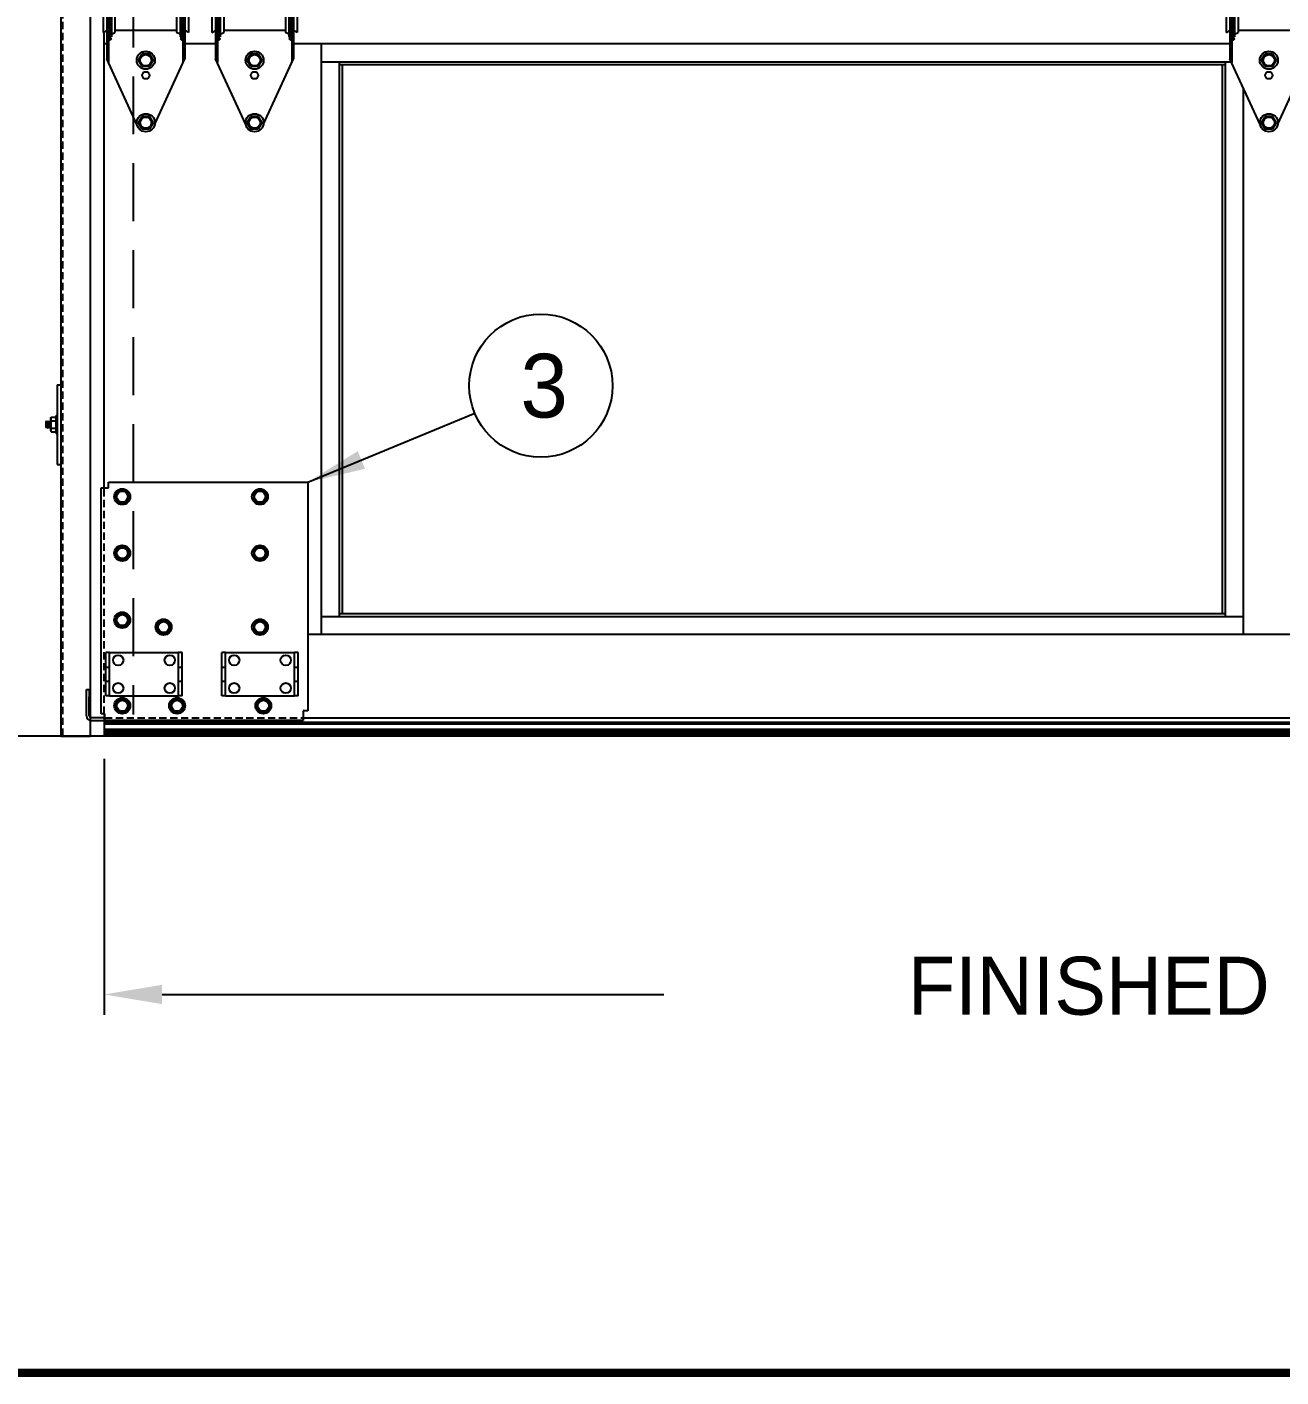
# Model space of a CAD drawing. Extents: x 541 to 3394, y 680 to 943.
# Drawn here: x 3080.07 to 3123.31, y 693.38 to 739.95 of the extents above; entities that cross this region are included whole.
import ezdxf

# ---------------------------------------------------------------- set-up
doc = ezdxf.new("R2010")
doc.units = 0
doc.header["$MEASUREMENT"] = 0
doc.linetypes.add('CENTER2', pattern=[1.125, 0.75, -0.125, 0.125, -0.125])
doc.linetypes.add('HIDDEN', pattern=[0.375, 0.25, -0.125])
doc.layers.get('0').update_dxf_attribs({"linetype": 'CONTINUOUS'})
doc.layers.get('DEFPOINTS').update_dxf_attribs({"linetype": 'CONTINUOUS'})
for name, color, linetype in [('CENTER2', 1, 'CENTER2'), ('LIGHT', 1, 'CONTINUOUS'), ('MEDIUM', 2, 'CONTINUOUS'), ('RED', 1, 'CONTINUOUS'), ('SHAFT', 3, 'CONTINUOUS'), ('XLIGHT', 3, 'CONTINUOUS')]:
    doc.layers.add(name, color=color, linetype=linetype)
doc.dimstyles.get("Standard").update_dxf_attribs({"dimtxt": 2, "dimasz": 2, "dimexe": 0.7, "dimexo": 0.8, "dimgap": 0.7, "dimtad": 0, "dimtih": 1, "dimtoh": 1, "dimdec": 4, "dimzin": 0, "dimtxsty": 'STANDARD', "dimcen": 0.09, "dimazin": 3, "dimtfac": 1, "dimtdec": 4, "dimtofl": 0, "dimtmove": 0, "dimatfit": 3, "dimtolj": 1, "dimtzin": 0})

# ---------------------------------------------------------------- blocks, each defined once
blk = doc.blocks.new('*D2')
at = {"color": 0, "linetype": 'BYBLOCK'}
for p, q in [((3082.728, 714.707), (3082.728, 705.876)), ((3204.728, 714.686), (3204.728, 705.876)), ((3084.728, 706.576), (3102.028, 706.576)), ((3202.728, 706.576), (3185.428, 706.576))]:
    blk.add_line(p, q, dxfattribs=at)
for points in [[(3084.728, 706.91), (3084.728, 706.243), (3082.728, 706.576)], [(3202.728, 706.91), (3202.728, 706.243), (3204.728, 706.576)]]:
    blk.add_solid(points, dxfattribs=at)
at = {"layer": 'DEFPOINTS', "color": 0, "linetype": 'BYBLOCK'}
for p in [(3082.728, 715.507), (3204.728, 715.486), (3082.728, 706.576)]:
    blk.add_point(p, dxfattribs=at)
at = {"color": 0, "linetype": 'BYBLOCK', "insert": (3143.728, 706.576), "char_height": 2, "attachment_point": 5}
blk.add_mtext('\\A1;FINISHED DOOR WIDTH (REFER TO JAMB DETAILS)', dxfattribs=at)
blk = doc.blocks.new('*D3')
at = {"color": 0, "linetype": 'BYBLOCK'}
for p, q in [((3082.928, 835.374), (3066.244, 835.374)), ((3066.944, 833.374), (3066.944, 808.557)), ((3066.944, 717.486), (3066.944, 795.157)), ((3069.091, 715.486), (3066.244, 715.486))]:
    blk.add_line(p, q, dxfattribs=at)
for points in [[(3066.61, 833.374), (3067.277, 833.374), (3066.944, 835.374)], [(3066.61, 717.486), (3067.277, 717.486), (3066.944, 715.486)]]:
    blk.add_solid(points, dxfattribs=at)
at = {"layer": 'DEFPOINTS', "color": 0, "linetype": 'BYBLOCK'}
for p in [(3066.944, 835.374), (3083.728, 835.374), (3069.891, 715.486)]:
    blk.add_point(p, dxfattribs=at)
at = {"color": 0, "linetype": 'BYBLOCK', "insert": (3066.944, 801.857), "char_height": 2, "attachment_point": 5}
blk.add_mtext('\\A1;FINISHED\\POPENING\\PHEIGHT\\PA.F.F.', dxfattribs=at)
blk = doc.blocks.new('A$C66513317')
at = {"layer": 'LIGHT', "color": 1}
for p, q in [((0.008, 1.5), (0, 1.483)), ((0, 1.437), (0.008, 1.5)), ((0, 1.284), (0, 1.483)), ((0.023, 1.466), (0, 1.329)), ((0.023, 1.466), (0.008, 1.5)), ((0.008, 1.284), (0.039, 1.466)), ((0.023, 1.25), (0.055, 1.5)), ((0.039, 1.466), (0.023, 1.466)), ((0.055, 1.5), (0.039, 1.466)), ((0.07, 1.466), (0.039, 1.284)), ((0.07, 1.466), (0.055, 1.5)), ((0.055, 1.284), (0.086, 1.466)), ((0.07, 1.25), (0.102, 1.5)), ((0.086, 1.466), (0.07, 1.466)), ((0.102, 1.5), (0.086, 1.466)), ((0.117, 1.466), (0.086, 1.284)), ((0.117, 1.466), (0.102, 1.5)), ((0.102, 1.284), (0.133, 1.466)), ((0.117, 1.25), (0.148, 1.5)), ((0.133, 1.466), (0.117, 1.466)), ((0.148, 1.5), (0.133, 1.466)), ((0.152, 1.492), (0.148, 1.5)), ((0.152, 1.594), (0.172, 1.627)), ((0.152, 1.156), (0.152, 1.594)), ((0.172, 1.627), (0.34, 1.627)), ((0.172, 1.501), (0.34, 1.501)), ((0.34, 1.687), (0.377, 1.687)), ((0.34, 1.062), (0.34, 1.687)), ((0.008, 1.284), (0, 1.284)), ((0.023, 1.25), (0.008, 1.284)), ((0.023, 1.25), (0.039, 1.284)), ((0.055, 1.284), (0.039, 1.284)), ((0.07, 1.25), (0.055, 1.284)), ((0.07, 1.25), (0.086, 1.284)), ((0.102, 1.284), (0.086, 1.284)), ((0.117, 1.25), (0.102, 1.284)), ((0.117, 1.25), (0.133, 1.284)), ((0.152, 1.397), (0.133, 1.284)), ((0.148, 1.284), (0.133, 1.284)), ((0.148, 1.284), (0.152, 1.306)), ((0.152, 1.276), (0.148, 1.284)), ((0.152, 1.156), (0.172, 1.122)), ((0.172, 1.249), (0.34, 1.249)), ((0.172, 1.122), (0.34, 1.122)), ((0.34, 1.062), (0.377, 1.062))]:
    blk.add_line(p, q, dxfattribs=at)
for centre, radius, start, end in [((0.429, 1.604), 0.277, 182.1218, 201.7247), ((0.584, 1.373), 0.432, 162.708, 196.694), ((0.429, 1.146), 0.277, 158.2753, 177.8782)]:
    blk.add_arc(centre, radius, start, end, dxfattribs=at)
at = {"layer": 'SHAFT', "color": 2}
for p, q in [((0.377, 2.75), (0.497, 2.75)), ((0.377, 2.75), (0.377, 0)), ((0.497, 2.75), (0.497, 0)), ((0.377, 0), (0.497, 0))]:
    blk.add_line(p, q, dxfattribs=at)
blk = doc.blocks.new('A$C56B46C00')
at = {"layer": 'RED', "color": 1, "linetype": 'HIDDEN'}
blk.add_line((2.066, 106.764), (2.066, 0), dxfattribs=at)
at = {"layer": 'SHAFT', "color": 5}
for p, q in [((2, 106.764), (2, 0)), ((3.02, 106.764), (3.02, 0)), ((2, 0), (3.02, 0))]:
    blk.add_line(p, q, dxfattribs=at)
blk.add_blockref('A$C66513317', (1.503, 9.376))
blk = doc.blocks.new('A$C6044527D')
at = {"color": 7}
for p, q in [((4.527, 0), (0, 0)), ((6.025, 0), (4.527, 0))]:
    blk.add_line(p, q, dxfattribs=at)
at = {"layer": 'SHAFT', "color": 7, "linetype": 'HIDDEN', "ltscale": 8}
blk.add_line((7.025, 106.764), (7.025, 0.751), dxfattribs=at)
blk = doc.blocks.new('A$C38753813')
at = {"layer": 'CENTER2', "color": 1}
blk.add_line((1.677, 6.959), (1.677, 6.959), dxfattribs=at)
at = {"layer": 'LIGHT', "color": 1}
for p, q in [((1.216, 6.958), (1.343, 7.177)), ((1.595, 7.177), (1.343, 7.177)), ((1.595, 7.177), (1.721, 6.958)), ((1.343, 6.739), (1.216, 6.958)), ((1.595, 6.739), (1.343, 6.739)), ((1.721, 6.958), (1.595, 6.739)), ((1.216, 4.77), (1.343, 4.989)), ((1.343, 4.552), (1.216, 4.77)), ((1.595, 4.989), (1.343, 4.989)), ((1.595, 4.989), (1.721, 4.77)), ((1.721, 4.77), (1.595, 4.552)), ((1.595, 4.552), (1.343, 4.552)), ((1.216, 2.467), (1.343, 2.686)), ((1.343, 2.248), (1.216, 2.467)), ((1.595, 2.686), (1.343, 2.686)), ((1.595, 2.686), (1.721, 2.467)), ((1.721, 2.467), (1.595, 2.248)), ((1.595, 2.248), (1.343, 2.248)), ((1.218, 0.312), (1.344, 0.531)), ((1.597, 0.531), (1.344, 0.531)), ((1.597, 0.531), (1.723, 0.312)), ((1.344, 0.094), (1.218, 0.312)), ((1.597, 0.094), (1.344, 0.094)), ((1.723, 0.312), (1.597, 0.094))]:
    blk.add_line(p, q, dxfattribs=at)
for centre, radius in [((1.469, 6.958), 0.312), ((1.469, 6.958), 0.219), ((1.469, 6.958), 0.193), ((1.469, 4.77), 0.312), ((1.469, 4.77), 0.219), ((1.469, 4.77), 0.193), ((1.469, 2.467), 0.312), ((1.469, 2.467), 0.219), ((1.469, 2.467), 0.193), ((1.47, 0.312), 0.312), ((1.47, 0.312), 0.219), ((1.47, 0.312), 0.193)]:
    blk.add_circle(centre, radius, dxfattribs=at)
at = {"layer": 'SHAFT', "color": 2}
for p, q in [((1.132, 7.186), (0.219, 5.327)), ((1.805, 7.186), (2.719, 5.327)), ((0.219, 5.327), (0.219, 3.27)), ((0.281, 5.454), (0.281, 3.27)), ((2.656, 5.454), (2.656, 3.27)), ((2.719, 5.327), (2.719, 3.27)), ((0.188, 4.208), (0.125, 4.208)), ((0.125, 4.208), (0.125, 2.52)), ((0.188, 4.208), (0.188, 2.384)), ((0.281, 4.513), (0.377, 4.458)), ((0.377, 4.458), (0.281, 4.391)), ((2.656, 4.513), (2.56, 4.458)), ((2.56, 4.458), (2.656, 4.391)), ((2.813, 4.208), (2.75, 4.208)), ((2.75, 4.208), (2.75, 2.384)), ((2.813, 4.208), (2.813, 2.52)), ((0, 4.114), (0.125, 4.052)), ((0, 4.114), (0, 3.427)), ((0.219, 3.786), (0.219, 3.851)), ((0.281, 4.177), (0.406, 4.114)), ((0.406, 4.114), (0.406, 3.427)), ((2.531, 4.052), (0.406, 4.052)), ((2.656, 4.177), (2.531, 4.114)), ((2.531, 4.114), (2.531, 3.427)), ((2.938, 4.114), (2.813, 4.052)), ((2.938, 4.114), (2.938, 3.427)), ((0, 3.427), (0.125, 3.489)), ((0.188, 3.263), (0.283, 3.208)), ((0.281, 3.27), (0.219, 3.27)), ((0.281, 3.364), (0.406, 3.427)), ((2.531, 3.489), (0.406, 3.489)), ((2.656, 3.364), (2.531, 3.427)), ((2.75, 3.263), (2.654, 3.208)), ((2.719, 3.27), (2.656, 3.27)), ((2.938, 3.427), (2.813, 3.489)), ((0.283, 3.208), (0.188, 3.141)), ((2.654, 3.208), (2.75, 3.141)), ((1.165, 0.245), (0.125, 2.52)), ((1.778, 0.258), (2.813, 2.52))]:
    blk.add_line(p, q, dxfattribs=at)
blk.add_circle((1.469, 1.947), 0.125, dxfattribs=at)
blk.add_arc((1.469, 7.02), 0.375, 26.1685, 153.8315, dxfattribs=at)
blk = doc.blocks.new('A$C0D812E17')
at = {"color": 2}
for p, q in [((0.125, 1.5), (2.5, 1.5)), ((0.125, 0), (2.5, 0))]:
    blk.add_line(p, q, dxfattribs=at)
at = {"color": 1, "linetype": 'HIDDEN', "ltscale": 0.2}
for p, q in [((0, 0.996), (0.125, 0.996)), ((2.5, 0.996), (2.625, 0.996)), ((0, 0.504), (0.125, 0.504)), ((2.5, 0.504), (2.625, 0.504))]:
    blk.add_line(p, q, dxfattribs=at)
at = {"color": 1}
for centre in [(0.425, 1.23), (2.2, 1.23), (0.425, 0.27), (2.2, 0.27)]:
    blk.add_circle(centre, 0.177, dxfattribs=at)
at = {"layer": 'MEDIUM', "color": 2}
for p, q in [((0.125, 1.5), (0, 1.5)), ((0, 0), (0, 1.5)), ((0.125, 0), (0.125, 1.5)), ((2.625, 1.5), (2.5, 1.5)), ((2.5, 0), (2.5, 1.5)), ((2.625, 0), (2.625, 1.5)), ((0.125, 0), (0, 0)), ((2.625, 0), (2.5, 0))]:
    blk.add_line(p, q, dxfattribs=at)
blk = doc.blocks.new('A$C17F345B5')
at = {"color": 2, "extrusion": (0, 1, 0)}
for p, q in [((0.511, 0.236), (0.511, 8.025)), ((0.511, 8.025), (0.674, 8.025)), ((0.674, 8.025), (0.761, 8.025)), ((0.761, 8.225), (7.636, 8.225)), ((0.761, 8.025), (0.761, 8.225)), ((7.636, 8.225), (7.636, 0.339)), ((0, 1.07), (0.1, 1.07)), ((0, 0.82), (0, 1.07)), ((0.1, 1.07), (0.1, 0.82)), ((0, 0.163), (0, 0.82)), ((0.1, 0.163), (0.1, 0.82)), ((0.64, 0.1), (0.163, 0.1)), ((0.163, 0), (0.64, 0)), ((0.64, 0.236), (0.511, 0.236)), ((0.64, 0.129), (0.64, 0.236)), ((0.64, 0), (0.64, 0.129)), ((7.476, 0), (0.64, 0)), ((7.476, 0.339), (7.476, 0)), ((7.636, 0.339), (7.476, 0.339))]:
    blk.add_line(p, q, dxfattribs=at)
at = {"color": 1, "linetype": 'HIDDEN', "extrusion": (0, 1, 0)}
blk.add_line((0.611, 0.236), (0.611, 8.025), dxfattribs=at)
at = {"color": 1, "extrusion": (0, 1, 0)}
for p, q in [((1.236, 7.976), (1.019, 7.851)), ((1.236, 7.993), (1.236, 7.976)), ((1.454, 7.851), (1.236, 7.976)), ((1.236, 7.976), (1.236, 7.959)), ((5.986, 7.976), (5.769, 7.851)), ((5.986, 7.993), (5.986, 7.976)), ((6.204, 7.851), (5.986, 7.976)), ((5.986, 7.976), (5.986, 7.959)), ((1.004, 7.859), (1.019, 7.851)), ((1.004, 7.591), (1.019, 7.599)), ((1.019, 7.851), (1.019, 7.599)), ((1.019, 7.851), (1.034, 7.842)), ((1.019, 7.599), (1.034, 7.608)), ((1.019, 7.599), (1.236, 7.474)), ((1.236, 7.474), (1.454, 7.599)), ((1.236, 7.474), (1.236, 7.491)), ((1.236, 7.457), (1.236, 7.474)), ((1.454, 7.851), (1.439, 7.842)), ((1.439, 7.608), (1.454, 7.599)), ((1.469, 7.859), (1.454, 7.851)), ((1.454, 7.599), (1.454, 7.851)), ((1.454, 7.599), (1.469, 7.591)), ((5.754, 7.859), (5.769, 7.851)), ((5.754, 7.591), (5.769, 7.599)), ((5.769, 7.851), (5.769, 7.599)), ((5.769, 7.851), (5.784, 7.842)), ((5.769, 7.599), (5.784, 7.608)), ((5.769, 7.599), (5.986, 7.474)), ((5.986, 7.474), (6.204, 7.599)), ((5.986, 7.474), (5.986, 7.491)), ((5.986, 7.457), (5.986, 7.474)), ((6.204, 7.851), (6.189, 7.842)), ((6.189, 7.608), (6.204, 7.599)), ((6.219, 7.859), (6.204, 7.851)), ((6.204, 7.599), (6.204, 7.851)), ((6.204, 7.599), (6.219, 7.591)), ((1.004, 5.911), (1.019, 5.903)), ((1.004, 5.643), (1.019, 5.652)), ((1.236, 6.028), (1.019, 5.903)), ((1.019, 5.903), (1.034, 5.894)), ((1.019, 5.903), (1.019, 5.652)), ((1.019, 5.652), (1.034, 5.66)), ((1.019, 5.652), (1.236, 5.526)), ((1.236, 6.046), (1.236, 6.028)), ((1.236, 6.028), (1.236, 6.011)), ((1.454, 5.903), (1.236, 6.028)), ((1.236, 5.526), (1.454, 5.652)), ((1.454, 5.903), (1.439, 5.894)), ((1.439, 5.66), (1.454, 5.652)), ((1.469, 5.911), (1.454, 5.903)), ((1.454, 5.652), (1.454, 5.903)), ((1.454, 5.652), (1.469, 5.643)), ((5.754, 5.911), (5.769, 5.903)), ((5.754, 5.643), (5.769, 5.652)), ((5.986, 6.028), (5.769, 5.903)), ((5.769, 5.903), (5.784, 5.894)), ((5.769, 5.903), (5.769, 5.652)), ((5.769, 5.652), (5.784, 5.66)), ((5.769, 5.652), (5.986, 5.526)), ((5.986, 6.046), (5.986, 6.028)), ((5.986, 6.028), (5.986, 6.011)), ((6.204, 5.903), (5.986, 6.028)), ((5.986, 5.526), (6.204, 5.652)), ((6.204, 5.903), (6.189, 5.894)), ((6.189, 5.66), (6.204, 5.652)), ((6.219, 5.911), (6.204, 5.903)), ((6.204, 5.652), (6.204, 5.903)), ((6.204, 5.652), (6.219, 5.643)), ((1.236, 5.526), (1.236, 5.543)), ((1.236, 5.509), (1.236, 5.526)), ((5.986, 5.526), (5.986, 5.543)), ((5.986, 5.509), (5.986, 5.526)), ((1.236, 3.735), (1.236, 3.718)), ((1.004, 3.601), (1.019, 3.593)), ((1.004, 3.333), (1.019, 3.341)), ((1.236, 3.718), (1.019, 3.593)), ((1.019, 3.593), (1.019, 3.341)), ((1.019, 3.593), (1.034, 3.584)), ((1.019, 3.341), (1.034, 3.35)), ((1.019, 3.341), (1.236, 3.216)), ((1.454, 3.593), (1.236, 3.718)), ((1.236, 3.718), (1.236, 3.701)), ((1.236, 3.216), (1.454, 3.341)), ((1.454, 3.593), (1.439, 3.584)), ((1.439, 3.35), (1.454, 3.341)), ((1.469, 3.601), (1.454, 3.593)), ((1.454, 3.341), (1.454, 3.593)), ((1.454, 3.341), (1.469, 3.333)), ((2.429, 3.362), (2.444, 3.354)), ((2.662, 3.479), (2.444, 3.354)), ((2.444, 3.354), (2.444, 3.103)), ((2.444, 3.354), (2.459, 3.345)), ((2.662, 3.497), (2.662, 3.479)), ((2.879, 3.354), (2.662, 3.479)), ((2.662, 3.479), (2.662, 3.462)), ((2.879, 3.354), (2.864, 3.345)), ((2.894, 3.362), (2.879, 3.354)), ((2.879, 3.103), (2.879, 3.354)), ((5.754, 3.362), (5.769, 3.354)), ((5.986, 3.479), (5.769, 3.354)), ((5.769, 3.354), (5.784, 3.345)), ((5.769, 3.354), (5.769, 3.103)), ((5.986, 3.497), (5.986, 3.479)), ((5.986, 3.479), (5.986, 3.462)), ((6.204, 3.354), (5.986, 3.479)), ((6.204, 3.354), (6.189, 3.345)), ((6.219, 3.362), (6.204, 3.354)), ((6.204, 3.103), (6.204, 3.354)), ((1.236, 3.216), (1.236, 3.233)), ((1.236, 3.199), (1.236, 3.216)), ((2.429, 3.094), (2.444, 3.103)), ((2.444, 3.103), (2.459, 3.111)), ((2.444, 3.103), (2.662, 2.977)), ((2.662, 2.977), (2.879, 3.103)), ((2.662, 2.977), (2.662, 2.994)), ((2.662, 2.96), (2.662, 2.977)), ((2.864, 3.111), (2.879, 3.103)), ((2.879, 3.103), (2.894, 3.094)), ((5.754, 3.094), (5.769, 3.103)), ((5.769, 3.103), (5.784, 3.111)), ((5.769, 3.103), (5.986, 2.977)), ((5.986, 2.977), (6.204, 3.103)), ((5.986, 2.977), (5.986, 2.994)), ((5.986, 2.96), (5.986, 2.977)), ((6.189, 3.111), (6.204, 3.103)), ((6.204, 3.103), (6.219, 3.094)), ((1.004, 0.649), (1.019, 0.64)), ((1.236, 0.765), (1.019, 0.64)), ((1.019, 0.64), (1.034, 0.631)), ((1.019, 0.64), (1.019, 0.389)), ((1.236, 0.783), (1.236, 0.765)), ((1.236, 0.765), (1.236, 0.748)), ((1.454, 0.64), (1.236, 0.765)), ((1.454, 0.64), (1.439, 0.631)), ((1.469, 0.649), (1.454, 0.64)), ((1.454, 0.389), (1.454, 0.64)), ((2.895, 0.649), (2.91, 0.64)), ((3.127, 0.765), (2.91, 0.64)), ((2.91, 0.64), (2.91, 0.389)), ((2.91, 0.64), (2.925, 0.631)), ((3.127, 0.783), (3.127, 0.765)), ((3.345, 0.64), (3.127, 0.765)), ((3.127, 0.765), (3.127, 0.748)), ((3.345, 0.64), (3.33, 0.631)), ((3.36, 0.649), (3.345, 0.64)), ((3.345, 0.389), (3.345, 0.64)), ((5.87, 0.649), (5.885, 0.64)), ((6.102, 0.765), (5.885, 0.64)), ((5.885, 0.64), (5.885, 0.389)), ((5.885, 0.64), (5.9, 0.631)), ((6.102, 0.783), (6.102, 0.765)), ((6.32, 0.64), (6.102, 0.765)), ((6.102, 0.765), (6.102, 0.748)), ((6.32, 0.64), (6.305, 0.631)), ((6.335, 0.649), (6.32, 0.64)), ((6.32, 0.389), (6.32, 0.64)), ((1.004, 0.38), (1.019, 0.389)), ((1.019, 0.389), (1.034, 0.397)), ((1.019, 0.389), (1.236, 0.263)), ((1.236, 0.263), (1.454, 0.389)), ((1.236, 0.263), (1.236, 0.281)), ((1.236, 0.246), (1.236, 0.263)), ((1.439, 0.397), (1.454, 0.389)), ((1.454, 0.389), (1.469, 0.38)), ((2.895, 0.38), (2.91, 0.389)), ((2.91, 0.389), (2.925, 0.397)), ((2.91, 0.389), (3.127, 0.263)), ((3.127, 0.263), (3.345, 0.389)), ((3.127, 0.263), (3.127, 0.281)), ((3.127, 0.246), (3.127, 0.263)), ((3.33, 0.397), (3.345, 0.389)), ((3.345, 0.389), (3.36, 0.38)), ((5.87, 0.38), (5.885, 0.389)), ((5.885, 0.389), (5.9, 0.397)), ((5.885, 0.389), (6.102, 0.263)), ((6.102, 0.263), (6.32, 0.389)), ((6.102, 0.263), (6.102, 0.281)), ((6.102, 0.246), (6.102, 0.263)), ((6.305, 0.397), (6.32, 0.389)), ((6.32, 0.389), (6.335, 0.38))]:
    blk.add_line(p, q, dxfattribs=at)
at = {"color": 1, "linetype": 'HIDDEN'}
blk.add_line((0.64, 0.1), (7.476, 0.1), dxfattribs=at)
at = {"color": 1}
for centre, radius in [((1.236, 7.725), 0.275), ((5.986, 7.725), 0.275), ((1.236, 7.725), 0.188), ((5.986, 7.725), 0.188), ((1.236, 5.777), 0.275), ((1.236, 5.777), 0.188), ((5.986, 5.777), 0.275), ((5.986, 5.777), 0.188), ((1.236, 3.467), 0.275), ((1.236, 3.467), 0.188), ((2.662, 3.228), 0.275), ((2.662, 3.228), 0.188), ((5.986, 3.228), 0.275), ((5.986, 3.228), 0.188), ((1.236, 0.514), 0.275), ((1.236, 0.514), 0.188), ((3.127, 0.514), 0.275), ((3.127, 0.514), 0.188), ((6.102, 0.514), 0.275), ((6.102, 0.514), 0.188)]:
    blk.add_circle(centre, radius, dxfattribs=at)
at = {"color": 2}
for radius in [0.163, 0.0625]:
    blk.add_arc((0.163, 0.163), radius, 180, 270, dxfattribs=at)
for p in [(0.674, 0.851), (4.674, 0.851)]:
    blk.add_blockref('A$C0D812E17', p)
blk = doc.blocks.new('A$C2F892BDE')
at = {"color": 9}
for p, q in [((8.111, 23.27), (39.481, 23.27)), ((8.729, 4.131), (8.729, 23.27)), ((39.285, 4.131), (39.285, 23.27)), ((8.111, 4.131), (39.903, 4.131))]:
    blk.add_line(p, q, dxfattribs=at)
at = {"color": 1}
for p, q in [((8.729, 23.168), (39.285, 23.168)), ((8.831, 4.233), (8.831, 23.168)), ((39.183, 4.233), (39.183, 23.168)), ((8.729, 4.233), (39.285, 4.233))]:
    blk.add_line(p, q, dxfattribs=at)
at = {"layer": 'LIGHT', "color": 1}
for p, q in [((0.611, 0.638), (0.611, 0)), ((67.342, 0.475), (0.611, 0.475)), ((67.342, 0.415), (0.611, 0.415)), ((67.342, 0.236), (0.611, 0.236)), ((67.342, 0.165), (0.611, 0.165)), ((67.342, 0.094), (0.611, 0.094)), ((67.342, 0.022), (0.611, 0.022)), ((67.342, 0), (0.611, 0))]:
    blk.add_line(p, q, dxfattribs=at)
at = {"layer": 'XLIGHT', "color": 33}
for p, q in [((0.611, 8.563), (0.611, 24.294)), ((0.705, 23.888), (0.611, 23.888)), ((4.455, 23.888), (3.392, 23.888)), ((39.434, 23.888), (7.142, 23.888)), ((8.111, 3.513), (8.111, 23.888)), ((39.903, 3.513), (39.903, 22.347)), ((67.342, 3.513), (7.636, 3.513)), ((0.611, 0.774), (0.611, 0.638)), ((7.476, 0.638), (67.342, 0.638))]:
    blk.add_line(p, q, dxfattribs=at)
for name, p in [('A$C38753813', (0.58, 20.852)), ('A$C38753813', (4.33, 20.852)), ('A$C38753813', (39.309, 20.852)), ('A$C17F345B5', (0, 0.538))]:
    blk.add_blockref(name, p)

msp = doc.modelspace()

# ---------------------------------------------------------------- linework, layer by layer
at = {"color": 7, "const_width": 0.28892, "elevation": 16.66719}
msp.add_lwpolyline([(3382.58494, 693.52383), (3057.0003, 693.52383)], dxfattribs=at)
at = {"color": 7}
msp.add_circle((3097.78927, 727.57777), 2.46922, dxfattribs=at)

# ---------------------------------------------------------------- block references
for name, p in [('A$C6044527D', (3076.70289, 715.48571)), ('A$C56B46C00', (3079.22983, 715.48571)), ('A$C2F892BDE', (3082.11667, 715.48571))]:
    msp.add_blockref(name, p)

# ---------------------------------------------------------------- texts
at = {"color": 7, "insert": (3097.08508, 727.56321), "char_height": 2.2, "attachment_point": 4}
msp.add_mtext('\\C7;3', dxfattribs=at)

# ---------------------------------------------------------------- dimensions: what is measured, and where the dimension line sits
at = {"color": 1}
dim = msp.add_linear_dim(base=(3066.94379, 835.3739), p1=(3069.89053, 715.48571), p2=(3083.72767, 835.3739), angle=270, text='FINISHED\\POPENING\\PHEIGHT\\PA.F.F.', dimstyle='STANDARD', override={"dimexo": 0.8}, dxfattribs=at)
dim.commit()
dim.dimension.update_dxf_attribs({"geometry": '*D3', "text_midpoint": (3066.94379, 801.85653), "dimtype": 160})
dim = msp.add_linear_dim(base=(3082.72767, 706.57636), p1=(3204.72767, 715.48571), p2=(3082.72767, 715.50723), text='FINISHED DOOR WIDTH (REFER TO JAMB DETAILS)', dimstyle='STANDARD', override={"dimexo": 0.8}, dxfattribs=at)
dim.commit()
dim.dimension.update_dxf_attribs({"geometry": '*D2', "text_midpoint": (3143.72767, 706.57636)})

# ---------------------------------------------------------------- leaders
at = {"color": 7}
msp.add_leader([(3089.75267, 724.2489), (3095.508, 726.63284)], dimstyle='STANDARD', override={"dimexo": 0.8}, dxfattribs=at)

doc.saveas('drawing.dxf')
